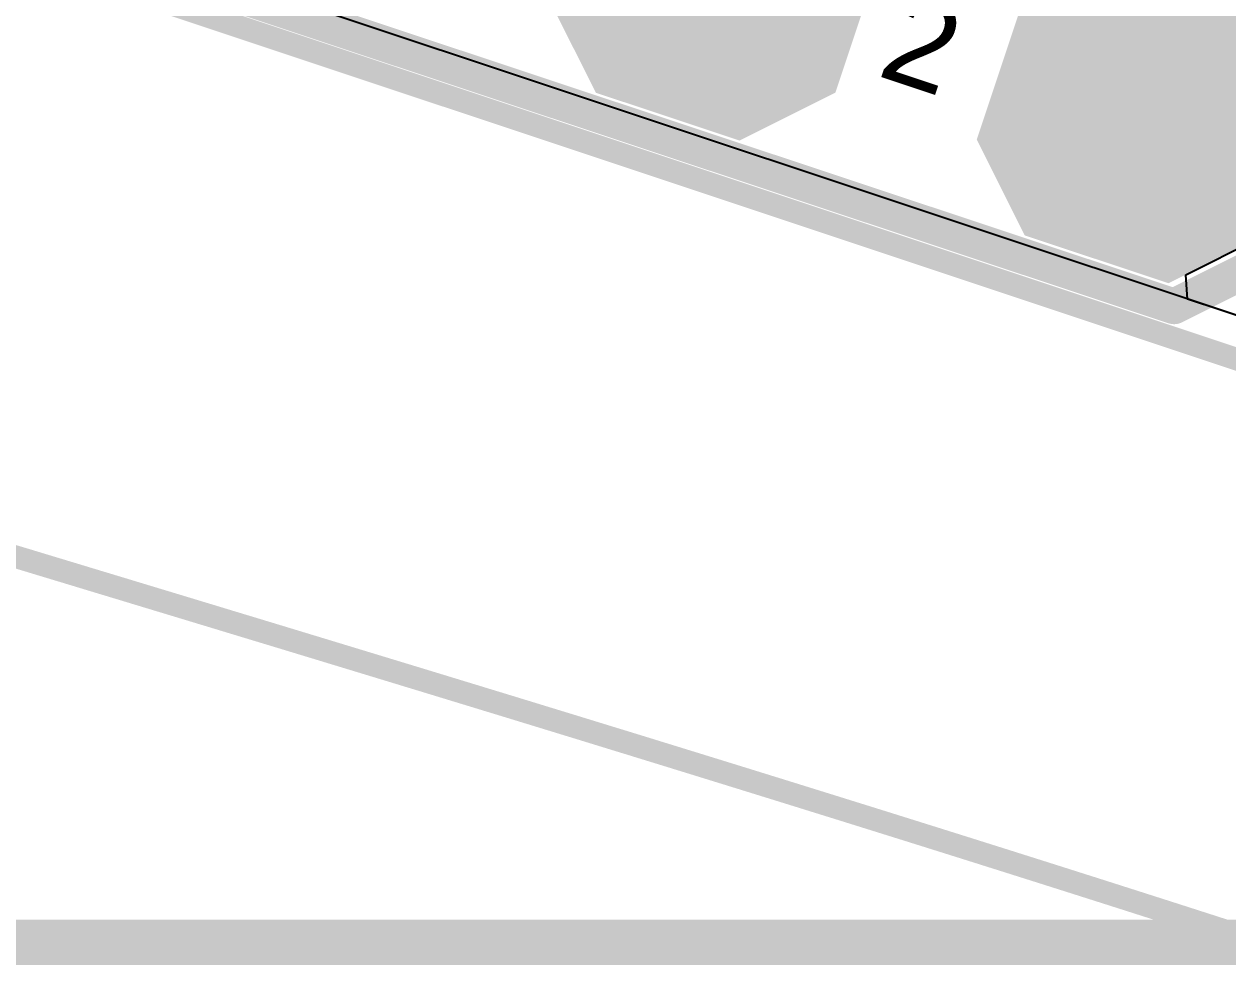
# Model space of a CAD drawing. Header units: millimetres. Extents: x -96 to 8, y -10 to 27.
# Drawn here: x -16.64 to -9.88, y -0.13 to 5.16 of the extents above; entities that cross this region are included whole.
import ezdxf

# ---------------------------------------------------------------- set-up
doc = ezdxf.new("R2010")
doc.units = ezdxf.units.MM
for name, color, linetype in [('BottomLayer', 5, 'Continuous'), ('Mechanical1', 6, 'Continuous'), ('Mechanical2', 216, 'Continuous'), ('TopLayer', 1, 'Continuous'), ('TopOverlay', 2, 'Continuous'), ('TopPaste', 8, 'Continuous'), ('TopSolder', 216, 'Continuous')]:
    doc.layers.add(name, color=color, linetype=linetype)
doc.styles.add('Arial', font='', dxfattribs={"height": 0.2})
doc.styles.get('Arial').set_extended_font_data('Arial')

# ---------------------------------------------------------------- blocks, each defined once
blk = doc.blocks.new('4_P___SMD_W____CON__4')
at = {"layer": 'TopLayer'}
for points in [[(5.455, 0.75), (4.705, 0.75), (4.33, 0.375), (4.33, -0.375), (4.705, -0.75), (5.455, -0.75), (5.83, -0.375), (5.83, 0.375)], [(7.995, 0.75), (7.245, 0.75), (6.87, 0.375), (6.87, -0.375), (7.245, -0.75), (7.995, -0.75), (8.37, -0.375), (8.37, 0.375)]]:
    blk.add_hatch(color=1, dxfattribs=at).paths.add_polyline_path(points)
at = {"layer": 'TopPaste'}
for points in [[(5.455, 0.75), (4.705, 0.75), (4.33, 0.375), (4.33, -0.375), (4.705, -0.75), (5.455, -0.75), (5.83, -0.375), (5.83, 0.375)], [(7.995, 0.75), (7.245, 0.75), (6.87, 0.375), (6.87, -0.375), (7.245, -0.75), (7.995, -0.75), (8.37, -0.375), (8.37, 0.375)]]:
    blk.add_hatch(color=8, dxfattribs=at).paths.add_polyline_path(points)
at = {"layer": 'TopSolder'}
for points in [[(5.5058, 0.8516), (4.6542, 0.8516), (4.2284, 0.4258), (4.2284, -0.4258), (4.6542, -0.8516), (5.5058, -0.8516), (5.9316, -0.4258), (5.9316, 0.4258)], [(8.0458, 0.8516), (7.1942, 0.8516), (6.7684, 0.4258), (6.7684, -0.4258), (7.1942, -0.8516), (8.0458, -0.8516), (8.4716, -0.4258), (8.4716, 0.4258)]]:
    blk.add_hatch(color=216, dxfattribs=at).paths.add_polyline_path(points)
at = {"layer": 'TopOverlay', "const_width": 0.2}
for points in [[(8.1165, -0.9652), (8.603, -0.4787)], [(-0.491, -0.9652), (8.1165, -0.9652)]]:
    blk.add_lwpolyline(points, dxfattribs=at)
at = {"layer": 'TopOverlay', "const_width": 0.1}
blk.add_lwpolyline([(8.0665, -0.9652, 1), (8.1665, -0.9652, 1)], format="xyb", close=True, dxfattribs=at)
blk.add_lwpolyline([(8.0665, -0.9652, 1), (8.1665, -0.9652, 1)], format="xyb", close=True, dxfattribs=at)

msp = doc.modelspace()

# ---------------------------------------------------------------- linework, layer by layer
at = {"layer": 'BottomLayer'}
msp.add_line((-0.357, 0.3645), (-26.797, 9.1779), dxfattribs=at)
at = {"layer": 'Mechanical1', "const_width": 0.254}
msp.add_lwpolyline([(-28.6004, 0), (-0.3175, 0)], dxfattribs=at)
at = {"layer": 'Mechanical2', "const_width": 0.127}
msp.add_lwpolyline([(-27, 9), (0, 0)], dxfattribs=at)
at = {"layer": 'TopLayer'}
for p, q in [((-10.1169, 3.7517), (-9.6747, 3.9731)), ((-10.1071, 3.6146), (-10.1169, 3.7517)), ((-0.357, 0.3645), (-10.1071, 3.6146))]:
    msp.add_line(p, q, dxfattribs=at)
at = {"layer": 'TopLayer', "const_width": 0.2032}
for points in [[(-9.997, 4.646), (-7.1973, 7.4457)], [(-10.3483, 4.646), (-9.997, 4.646)]]:
    msp.add_lwpolyline(points, dxfattribs=at)
at = {"layer": 'TopLayer', "const_width": 0.1016}
for points in [[(-10.3991, 4.646, 1), (-10.2975, 4.646, 1)], [(-10.0478, 4.646, 1), (-9.9462, 4.646, 1)], [(-10.0478, 4.646, 1), (-9.9462, 4.646, 1)]]:
    msp.add_lwpolyline(points, format="xyb", close=True, dxfattribs=at)
at = {"layer": 'TopOverlay', "const_width": 0.127}
for points in [[(-16.7444, 2.1828), (-16.6865, 2.1652)], [(-16.6865, 2.1652), (-16.6287, 2.1478)], [(-16.6287, 2.1478), (-16.571, 2.1303)], [(-16.571, 2.1303), (-16.5133, 2.1128)], [(-16.5133, 2.1128), (-16.4557, 2.0954)], [(-16.4557, 2.0954), (-16.3982, 2.078)], [(-16.3982, 2.078), (-16.3408, 2.0606)], [(-16.3408, 2.0606), (-16.2834, 2.0432)], [(-16.2834, 2.0432), (-16.2261, 2.0258)], [(-16.2261, 2.0258), (-16.1688, 2.0085)], [(-16.1688, 2.0085), (-16.1116, 1.9912)], [(-16.1116, 1.9912), (-16.0545, 1.9739)], [(-16.0545, 1.9739), (-15.9975, 1.9566)], [(-15.9975, 1.9566), (-15.9405, 1.9393)], [(-15.9405, 1.9393), (-15.8836, 1.9221)], [(-15.8836, 1.9221), (-15.8267, 1.9049)], [(-15.8267, 1.9049), (-15.77, 1.8877)], [(-15.77, 1.8877), (-15.7133, 1.8705)], [(-15.7133, 1.8705), (-15.6567, 1.8533)], [(-15.6567, 1.8533), (-15.6001, 1.8362)], [(-15.6001, 1.8362), (-15.5436, 1.819)], [(-15.5436, 1.819), (-15.4872, 1.8019)], [(-15.4872, 1.8019), (-15.4309, 1.7848)], [(-15.4309, 1.7848), (-15.3746, 1.7678)], [(-15.3746, 1.7678), (-15.3184, 1.7507)], [(-15.3184, 1.7507), (-15.2623, 1.7337)], [(-15.2623, 1.7337), (-15.2062, 1.7167)], [(-15.2062, 1.7167), (-15.1502, 1.6997)], [(-15.1502, 1.6997), (-15.0943, 1.6827)], [(-15.0943, 1.6827), (-15.0385, 1.6657)], [(-15.0385, 1.6657), (-14.9827, 1.6488)], [(-14.9827, 1.6488), (-14.927, 1.6318)], [(-14.927, 1.6318), (-14.8714, 1.6149)], [(-14.8714, 1.6149), (-14.8158, 1.598)], [(-14.8158, 1.598), (-14.7604, 1.5811)], [(-14.7604, 1.5811), (-14.705, 1.5643)], [(-14.705, 1.5643), (-14.6496, 1.5474)], [(-14.6496, 1.5474), (-14.5944, 1.5306)], [(-14.5944, 1.5306), (-14.5392, 1.5138)], [(-14.5392, 1.5138), (-14.4841, 1.497)], [(-14.4841, 1.497), (-14.4291, 1.4803)], [(-14.4291, 1.4803), (-14.3741, 1.4635)], [(-14.3741, 1.4635), (-14.3192, 1.4468)], [(-14.3192, 1.4468), (-14.2644, 1.43)], [(-14.2644, 1.43), (-14.2097, 1.4133)], [(-14.2097, 1.4133), (-14.155, 1.3966)], [(-14.155, 1.3966), (-14.1005, 1.38)], [(-14.1005, 1.38), (-14.046, 1.3633)], [(-14.046, 1.3633), (-13.9915, 1.3467)], [(-13.9915, 1.3467), (-13.9372, 1.3301)], [(-13.9372, 1.3301), (-13.8829, 1.3135)], [(-13.8829, 1.3135), (-13.8287, 1.2969)], [(-13.8287, 1.2969), (-13.7746, 1.2803)], [(-13.7746, 1.2803), (-13.7206, 1.2637)], [(-13.7206, 1.2637), (-13.6666, 1.2472)], [(-13.6666, 1.2472), (-13.6127, 1.2307)], [(-13.6127, 1.2307), (-13.5589, 1.2142)], [(-13.5589, 1.2142), (-13.5052, 1.1977)], [(-13.5052, 1.1977), (-13.4516, 1.1812)], [(-13.4516, 1.1812), (-13.398, 1.1647)], [(-13.398, 1.1647), (-13.3445, 1.1483)], [(-13.3445, 1.1483), (-13.2911, 1.1319)], [(-13.2911, 1.1319), (-13.2377, 1.1155)], [(-13.2377, 1.1155), (-13.1845, 1.0991)], [(-13.1845, 1.0991), (-13.1313, 1.0827)], [(-13.1313, 1.0827), (-13.0782, 1.0663)], [(-13.0782, 1.0663), (-13.0252, 1.05)], [(-13.0252, 1.05), (-12.9722, 1.0336)], [(-12.9722, 1.0336), (-12.9194, 1.0173)], [(-12.9194, 1.0173), (-12.8666, 1.001)], [(-12.8666, 1.001), (-12.8139, 0.9847)], [(-12.8139, 0.9847), (-12.7612, 0.9684)], [(-12.7612, 0.9684), (-12.7087, 0.9522)], [(-12.7087, 0.9522), (-12.6562, 0.9359)], [(-12.6562, 0.9359), (-12.6038, 0.9197)], [(-12.6038, 0.9197), (-12.5515, 0.9035)], [(-12.5515, 0.9035), (-12.4993, 0.8873)], [(-12.4993, 0.8873), (-12.4471, 0.8711)], [(-12.4471, 0.8711), (-12.3951, 0.855)], [(-12.3951, 0.855), (-12.3431, 0.8388)], [(-12.3431, 0.8388), (-12.2912, 0.8227)], [(-12.2912, 0.8227), (-12.2393, 0.8065)], [(-12.2393, 0.8065), (-12.1876, 0.7904)], [(-12.1876, 0.7904), (-12.1359, 0.7743)], [(-12.1359, 0.7743), (-12.0843, 0.7583)], [(-12.0843, 0.7583), (-12.0328, 0.7422)], [(-12.0328, 0.7422), (-11.9814, 0.7261)], [(-11.9814, 0.7261), (-11.93, 0.7101)], [(-11.93, 0.7101), (-11.8788, 0.6941)], [(-11.8788, 0.6941), (-11.8276, 0.6781)], [(-11.8276, 0.6781), (-11.7764, 0.6621)], [(-11.7764, 0.6621), (-11.7254, 0.6461)], [(-11.7254, 0.6461), (-11.6745, 0.6302)], [(-11.6745, 0.6302), (-11.6236, 0.6142)], [(-11.6236, 0.6142), (-11.5728, 0.5983)], [(-11.5728, 0.5983), (-11.5221, 0.5824)], [(-11.5221, 0.5824), (-11.4715, 0.5664)], [(-11.4715, 0.5664), (-11.4209, 0.5506)], [(-11.4209, 0.5506), (-11.3705, 0.5347)], [(-11.3705, 0.5347), (-11.3201, 0.5188)], [(-11.3201, 0.5188), (-11.2698, 0.503)], [(-11.2698, 0.503), (-11.2196, 0.4871)], [(-11.2196, 0.4871), (-11.1694, 0.4713)], [(-11.1694, 0.4713), (-11.1194, 0.4555)], [(-11.1194, 0.4555), (-11.0694, 0.4397)], [(-11.0694, 0.4397), (-11.0195, 0.4239)], [(-11.0195, 0.4239), (-10.9697, 0.4082)], [(-10.9697, 0.4082), (-10.9199, 0.3924)], [(-10.9199, 0.3924), (-10.8703, 0.3767)], [(-10.8703, 0.3767), (-10.8207, 0.3609)], [(-10.8207, 0.3609), (-10.7712, 0.3452)], [(-10.7712, 0.3452), (-10.7218, 0.3295)], [(-10.7218, 0.3295), (-10.6725, 0.3138)], [(-10.6725, 0.3138), (-10.6233, 0.2982)], [(-10.6233, 0.2982), (-10.5741, 0.2825)], [(-10.5741, 0.2825), (-10.476, 0.2512)], [(-10.476, 0.2512), (-10.3783, 0.22)], [(-10.3783, 0.22), (-10.2809, 0.1888)], [(-10.2809, 0.1888), (-10.1354, 0.1422)], [(-10.1354, 0.1422), (-9.9906, 0.0956)], [(-9.9906, 0.0956), (-9.8466, 0.0492)], [(-9.8466, 0.0492), (-9.7033, 0.0029)]]:
    msp.add_lwpolyline(points, dxfattribs=at)
at = {"layer": 'TopOverlay', "const_width": 0.0635}
for points in [[(-16.7183, 2.1652, 1), (-16.6548, 2.1652, 1)], [(-16.7183, 2.1652, 1), (-16.6548, 2.1652, 1)], [(-16.6605, 2.1478, 1), (-16.597, 2.1478, 1)], [(-16.6605, 2.1478, 1), (-16.597, 2.1478, 1)], [(-16.6028, 2.1303, 1), (-16.5393, 2.1303, 1)], [(-16.6028, 2.1303, 1), (-16.5393, 2.1303, 1)], [(-16.5451, 2.1128, 1), (-16.4816, 2.1128, 1)], [(-16.5451, 2.1128, 1), (-16.4816, 2.1128, 1)], [(-16.4875, 2.0954, 1), (-16.424, 2.0954, 1)], [(-16.4875, 2.0954, 1), (-16.424, 2.0954, 1)], [(-16.43, 2.078, 1), (-16.3665, 2.078, 1)], [(-16.43, 2.078, 1), (-16.3665, 2.078, 1)], [(-16.3725, 2.0606, 1), (-16.309, 2.0606, 1)], [(-16.3725, 2.0606, 1), (-16.309, 2.0606, 1)], [(-16.3151, 2.0432, 1), (-16.2516, 2.0432, 1)], [(-16.3151, 2.0432, 1), (-16.2516, 2.0432, 1)], [(-16.2578, 2.0258, 1), (-16.1943, 2.0258, 1)], [(-16.2578, 2.0258, 1), (-16.1943, 2.0258, 1)], [(-16.2006, 2.0085, 1), (-16.1371, 2.0085, 1)], [(-16.2006, 2.0085, 1), (-16.1371, 2.0085, 1)], [(-16.1434, 1.9912, 1), (-16.0799, 1.9912, 1)], [(-16.1434, 1.9912, 1), (-16.0799, 1.9912, 1)], [(-16.0863, 1.9739, 1), (-16.0228, 1.9739, 1)], [(-16.0863, 1.9739, 1), (-16.0228, 1.9739, 1)], [(-16.0292, 1.9566, 1), (-15.9657, 1.9566, 1)], [(-16.0292, 1.9566, 1), (-15.9657, 1.9566, 1)], [(-15.9722, 1.9393, 1), (-15.9087, 1.9393, 1)], [(-15.9722, 1.9393, 1), (-15.9087, 1.9393, 1)], [(-15.9153, 1.9221, 1), (-15.8518, 1.9221, 1)], [(-15.9153, 1.9221, 1), (-15.8518, 1.9221, 1)], [(-15.8585, 1.9049, 1), (-15.795, 1.9049, 1)], [(-15.8585, 1.9049, 1), (-15.795, 1.9049, 1)], [(-15.8017, 1.8877, 1), (-15.7382, 1.8877, 1)], [(-15.8017, 1.8877, 1), (-15.7382, 1.8877, 1)], [(-15.745, 1.8705, 1), (-15.6815, 1.8705, 1)], [(-15.745, 1.8705, 1), (-15.6815, 1.8705, 1)], [(-15.6884, 1.8533, 1), (-15.6249, 1.8533, 1)], [(-15.6884, 1.8533, 1), (-15.6249, 1.8533, 1)], [(-15.6318, 1.8362, 1), (-15.5683, 1.8362, 1)], [(-15.6318, 1.8362, 1), (-15.5683, 1.8362, 1)], [(-15.5754, 1.819, 1), (-15.5119, 1.819, 1)], [(-15.5754, 1.819, 1), (-15.5119, 1.819, 1)], [(-15.5189, 1.8019, 1), (-15.4554, 1.8019, 1)], [(-15.5189, 1.8019, 1), (-15.4554, 1.8019, 1)], [(-15.4626, 1.7848, 1), (-15.3991, 1.7848, 1)], [(-15.4626, 1.7848, 1), (-15.3991, 1.7848, 1)], [(-15.4063, 1.7678, 1), (-15.3428, 1.7678, 1)], [(-15.4063, 1.7678, 1), (-15.3428, 1.7678, 1)], [(-15.3501, 1.7507, 1), (-15.2866, 1.7507, 1)], [(-15.3501, 1.7507, 1), (-15.2866, 1.7507, 1)], [(-15.294, 1.7337, 1), (-15.2305, 1.7337, 1)], [(-15.294, 1.7337, 1), (-15.2305, 1.7337, 1)], [(-15.2379, 1.7167, 1), (-15.1744, 1.7167, 1)], [(-15.2379, 1.7167, 1), (-15.1744, 1.7167, 1)], [(-15.182, 1.6997, 1), (-15.1185, 1.6997, 1)], [(-15.182, 1.6997, 1), (-15.1185, 1.6997, 1)], [(-15.1261, 1.6827, 1), (-15.0626, 1.6827, 1)], [(-15.1261, 1.6827, 1), (-15.0626, 1.6827, 1)], [(-15.0702, 1.6657, 1), (-15.0067, 1.6657, 1)], [(-15.0702, 1.6657, 1), (-15.0067, 1.6657, 1)], [(-15.0144, 1.6488, 1), (-14.9509, 1.6488, 1)], [(-15.0144, 1.6488, 1), (-14.9509, 1.6488, 1)], [(-14.9587, 1.6318, 1), (-14.8952, 1.6318, 1)], [(-14.9587, 1.6318, 1), (-14.8952, 1.6318, 1)], [(-14.9031, 1.6149, 1), (-14.8396, 1.6149, 1)], [(-14.9031, 1.6149, 1), (-14.8396, 1.6149, 1)], [(-14.8476, 1.598, 1), (-14.7841, 1.598, 1)], [(-14.8476, 1.598, 1), (-14.7841, 1.598, 1)], [(-14.7921, 1.5811, 1), (-14.7286, 1.5811, 1)], [(-14.7921, 1.5811, 1), (-14.7286, 1.5811, 1)], [(-14.7367, 1.5643, 1), (-14.6732, 1.5643, 1)], [(-14.7367, 1.5643, 1), (-14.6732, 1.5643, 1)], [(-14.6814, 1.5474, 1), (-14.6179, 1.5474, 1)], [(-14.6814, 1.5474, 1), (-14.6179, 1.5474, 1)], [(-14.6261, 1.5306, 1), (-14.5626, 1.5306, 1)], [(-14.6261, 1.5306, 1), (-14.5626, 1.5306, 1)], [(-14.5709, 1.5138, 1), (-14.5074, 1.5138, 1)], [(-14.5709, 1.5138, 1), (-14.5074, 1.5138, 1)], [(-14.5158, 1.497, 1), (-14.4523, 1.497, 1)], [(-14.5158, 1.497, 1), (-14.4523, 1.497, 1)], [(-14.4608, 1.4803, 1), (-14.3973, 1.4803, 1)], [(-14.4608, 1.4803, 1), (-14.3973, 1.4803, 1)], [(-14.4059, 1.4635, 1), (-14.3424, 1.4635, 1)], [(-14.4059, 1.4635, 1), (-14.3424, 1.4635, 1)], [(-14.351, 1.4468, 1), (-14.2875, 1.4468, 1)], [(-14.351, 1.4468, 1), (-14.2875, 1.4468, 1)], [(-14.2962, 1.43, 1), (-14.2327, 1.43, 1)], [(-14.2962, 1.43, 1), (-14.2327, 1.43, 1)], [(-14.2414, 1.4133, 1), (-14.1779, 1.4133, 1)], [(-14.2414, 1.4133, 1), (-14.1779, 1.4133, 1)], [(-14.1868, 1.3966, 1), (-14.1233, 1.3966, 1)], [(-14.1868, 1.3966, 1), (-14.1233, 1.3966, 1)], [(-14.1322, 1.38, 1), (-14.0687, 1.38, 1)], [(-14.1322, 1.38, 1), (-14.0687, 1.38, 1)], [(-14.0777, 1.3633, 1), (-14.0142, 1.3633, 1)], [(-14.0777, 1.3633, 1), (-14.0142, 1.3633, 1)], [(-14.0233, 1.3467, 1), (-13.9598, 1.3467, 1)], [(-14.0233, 1.3467, 1), (-13.9598, 1.3467, 1)], [(-13.969, 1.3301, 1), (-13.9055, 1.3301, 1)], [(-13.969, 1.3301, 1), (-13.9055, 1.3301, 1)], [(-13.9147, 1.3135, 1), (-13.8512, 1.3135, 1)], [(-13.9147, 1.3135, 1), (-13.8512, 1.3135, 1)], [(-13.8605, 1.2969, 1), (-13.797, 1.2969, 1)], [(-13.8605, 1.2969, 1), (-13.797, 1.2969, 1)], [(-13.8064, 1.2803, 1), (-13.7429, 1.2803, 1)], [(-13.8064, 1.2803, 1), (-13.7429, 1.2803, 1)], [(-13.7523, 1.2637, 1), (-13.6888, 1.2637, 1)], [(-13.7523, 1.2637, 1), (-13.6888, 1.2637, 1)], [(-13.6984, 1.2472, 1), (-13.6349, 1.2472, 1)], [(-13.6984, 1.2472, 1), (-13.6349, 1.2472, 1)], [(-13.6445, 1.2307, 1), (-13.581, 1.2307, 1)], [(-13.6445, 1.2307, 1), (-13.581, 1.2307, 1)], [(-13.5907, 1.2142, 1), (-13.5272, 1.2142, 1)], [(-13.5907, 1.2142, 1), (-13.5272, 1.2142, 1)], [(-13.537, 1.1977, 1), (-13.4735, 1.1977, 1)], [(-13.537, 1.1977, 1), (-13.4735, 1.1977, 1)], [(-13.4833, 1.1812, 1), (-13.4198, 1.1812, 1)], [(-13.4833, 1.1812, 1), (-13.4198, 1.1812, 1)], [(-13.4297, 1.1647, 1), (-13.3662, 1.1647, 1)], [(-13.4297, 1.1647, 1), (-13.3662, 1.1647, 1)], [(-13.3762, 1.1483, 1), (-13.3127, 1.1483, 1)], [(-13.3762, 1.1483, 1), (-13.3127, 1.1483, 1)], [(-13.3228, 1.1319, 1), (-13.2593, 1.1319, 1)], [(-13.3228, 1.1319, 1), (-13.2593, 1.1319, 1)], [(-13.2695, 1.1155, 1), (-13.206, 1.1155, 1)], [(-13.2695, 1.1155, 1), (-13.206, 1.1155, 1)], [(-13.2162, 1.0991, 1), (-13.1527, 1.0991, 1)], [(-13.2162, 1.0991, 1), (-13.1527, 1.0991, 1)], [(-13.163, 1.0827, 1), (-13.0995, 1.0827, 1)], [(-13.163, 1.0827, 1), (-13.0995, 1.0827, 1)], [(-13.1099, 1.0663, 1), (-13.0464, 1.0663, 1)], [(-13.1099, 1.0663, 1), (-13.0464, 1.0663, 1)], [(-13.0569, 1.05, 1), (-12.9934, 1.05, 1)], [(-13.0569, 1.05, 1), (-12.9934, 1.05, 1)], [(-13.004, 1.0336, 1), (-12.9405, 1.0336, 1)], [(-13.004, 1.0336, 1), (-12.9405, 1.0336, 1)], [(-12.9511, 1.0173, 1), (-12.8876, 1.0173, 1)], [(-12.9511, 1.0173, 1), (-12.8876, 1.0173, 1)], [(-12.8983, 1.001, 1), (-12.8348, 1.001, 1)], [(-12.8983, 1.001, 1), (-12.8348, 1.001, 1)], [(-12.8456, 0.9847, 1), (-12.7821, 0.9847, 1)], [(-12.8456, 0.9847, 1), (-12.7821, 0.9847, 1)], [(-12.793, 0.9684, 1), (-12.7295, 0.9684, 1)], [(-12.793, 0.9684, 1), (-12.7295, 0.9684, 1)], [(-12.7404, 0.9522, 1), (-12.6769, 0.9522, 1)], [(-12.7404, 0.9522, 1), (-12.6769, 0.9522, 1)], [(-12.688, 0.9359, 1), (-12.6245, 0.9359, 1)], [(-12.688, 0.9359, 1), (-12.6245, 0.9359, 1)], [(-12.6356, 0.9197, 1), (-12.5721, 0.9197, 1)], [(-12.6356, 0.9197, 1), (-12.5721, 0.9197, 1)], [(-12.5833, 0.9035, 1), (-12.5198, 0.9035, 1)], [(-12.5833, 0.9035, 1), (-12.5198, 0.9035, 1)], [(-12.531, 0.8873, 1), (-12.4675, 0.8873, 1)], [(-12.531, 0.8873, 1), (-12.4675, 0.8873, 1)], [(-12.4789, 0.8711, 1), (-12.4154, 0.8711, 1)], [(-12.4789, 0.8711, 1), (-12.4154, 0.8711, 1)], [(-12.4268, 0.855, 1), (-12.3633, 0.855, 1)], [(-12.4268, 0.855, 1), (-12.3633, 0.855, 1)], [(-12.3748, 0.8388, 1), (-12.3113, 0.8388, 1)], [(-12.3748, 0.8388, 1), (-12.3113, 0.8388, 1)], [(-12.3229, 0.8227, 1), (-12.2594, 0.8227, 1)], [(-12.3229, 0.8227, 1), (-12.2594, 0.8227, 1)], [(-12.2711, 0.8065, 1), (-12.2076, 0.8065, 1)], [(-12.2711, 0.8065, 1), (-12.2076, 0.8065, 1)], [(-12.2193, 0.7904, 1), (-12.1558, 0.7904, 1)], [(-12.2193, 0.7904, 1), (-12.1558, 0.7904, 1)], [(-12.1677, 0.7743, 1), (-12.1042, 0.7743, 1)], [(-12.1677, 0.7743, 1), (-12.1042, 0.7743, 1)], [(-12.1161, 0.7583, 1), (-12.0526, 0.7583, 1)], [(-12.1161, 0.7583, 1), (-12.0526, 0.7583, 1)], [(-12.0646, 0.7422, 1), (-12.0011, 0.7422, 1)], [(-12.0646, 0.7422, 1), (-12.0011, 0.7422, 1)], [(-12.0131, 0.7261, 1), (-11.9496, 0.7261, 1)], [(-12.0131, 0.7261, 1), (-11.9496, 0.7261, 1)], [(-11.9618, 0.7101, 1), (-11.8983, 0.7101, 1)], [(-11.9618, 0.7101, 1), (-11.8983, 0.7101, 1)], [(-11.9105, 0.6941, 1), (-11.847, 0.6941, 1)], [(-11.9105, 0.6941, 1), (-11.847, 0.6941, 1)], [(-11.8593, 0.6781, 1), (-11.7958, 0.6781, 1)], [(-11.8593, 0.6781, 1), (-11.7958, 0.6781, 1)], [(-11.8082, 0.6621, 1), (-11.7447, 0.6621, 1)], [(-11.8082, 0.6621, 1), (-11.7447, 0.6621, 1)], [(-11.7572, 0.6461, 1), (-11.6937, 0.6461, 1)], [(-11.7572, 0.6461, 1), (-11.6937, 0.6461, 1)], [(-11.7062, 0.6302, 1), (-11.6427, 0.6302, 1)], [(-11.7062, 0.6302, 1), (-11.6427, 0.6302, 1)], [(-11.6553, 0.6142, 1), (-11.5918, 0.6142, 1)], [(-11.6553, 0.6142, 1), (-11.5918, 0.6142, 1)], [(-11.6046, 0.5983, 1), (-11.5411, 0.5983, 1)], [(-11.6046, 0.5983, 1), (-11.5411, 0.5983, 1)], [(-11.5539, 0.5824, 1), (-11.4904, 0.5824, 1)], [(-11.5539, 0.5824, 1), (-11.4904, 0.5824, 1)], [(-11.5032, 0.5664, 1), (-11.4397, 0.5664, 1)], [(-11.5032, 0.5664, 1), (-11.4397, 0.5664, 1)], [(-11.4527, 0.5506, 1), (-11.3892, 0.5506, 1)], [(-11.4527, 0.5506, 1), (-11.3892, 0.5506, 1)], [(-11.4022, 0.5347, 1), (-11.3387, 0.5347, 1)], [(-11.4022, 0.5347, 1), (-11.3387, 0.5347, 1)], [(-11.3518, 0.5188, 1), (-11.2883, 0.5188, 1)], [(-11.3518, 0.5188, 1), (-11.2883, 0.5188, 1)], [(-11.3015, 0.503, 1), (-11.238, 0.503, 1)], [(-11.3015, 0.503, 1), (-11.238, 0.503, 1)], [(-11.2513, 0.4871, 1), (-11.1878, 0.4871, 1)], [(-11.2513, 0.4871, 1), (-11.1878, 0.4871, 1)], [(-11.2012, 0.4713, 1), (-11.1377, 0.4713, 1)], [(-11.2012, 0.4713, 1), (-11.1377, 0.4713, 1)], [(-11.1511, 0.4555, 1), (-11.0876, 0.4555, 1)], [(-11.1511, 0.4555, 1), (-11.0876, 0.4555, 1)], [(-11.1011, 0.4397, 1), (-11.0376, 0.4397, 1)], [(-11.1011, 0.4397, 1), (-11.0376, 0.4397, 1)], [(-11.0512, 0.4239, 1), (-10.9877, 0.4239, 1)], [(-11.0512, 0.4239, 1), (-10.9877, 0.4239, 1)], [(-11.0014, 0.4082, 1), (-10.9379, 0.4082, 1)], [(-11.0014, 0.4082, 1), (-10.9379, 0.4082, 1)], [(-10.9517, 0.3924, 1), (-10.8882, 0.3924, 1)], [(-10.9517, 0.3924, 1), (-10.8882, 0.3924, 1)], [(-10.902, 0.3767, 1), (-10.8385, 0.3767, 1)], [(-10.902, 0.3767, 1), (-10.8385, 0.3767, 1)], [(-10.8525, 0.3609, 1), (-10.789, 0.3609, 1)], [(-10.8525, 0.3609, 1), (-10.789, 0.3609, 1)], [(-10.803, 0.3452, 1), (-10.7395, 0.3452, 1)], [(-10.803, 0.3452, 1), (-10.7395, 0.3452, 1)], [(-10.7536, 0.3295, 1), (-10.6901, 0.3295, 1)], [(-10.7536, 0.3295, 1), (-10.6901, 0.3295, 1)], [(-10.7042, 0.3138, 1), (-10.6407, 0.3138, 1)], [(-10.7042, 0.3138, 1), (-10.6407, 0.3138, 1)], [(-10.655, 0.2982, 1), (-10.5915, 0.2982, 1)], [(-10.655, 0.2982, 1), (-10.5915, 0.2982, 1)], [(-10.6058, 0.2825, 1), (-10.5423, 0.2825, 1)], [(-10.6058, 0.2825, 1), (-10.5423, 0.2825, 1)], [(-10.5078, 0.2512, 1), (-10.4443, 0.2512, 1)], [(-10.5078, 0.2512, 1), (-10.4443, 0.2512, 1)], [(-10.41, 0.22, 1), (-10.3465, 0.22, 1)], [(-10.41, 0.22, 1), (-10.3465, 0.22, 1)], [(-10.3126, 0.1888, 1), (-10.2491, 0.1888, 1)], [(-10.3126, 0.1888, 1), (-10.2491, 0.1888, 1)], [(-10.1671, 0.1422, 1), (-10.1036, 0.1422, 1)], [(-10.1671, 0.1422, 1), (-10.1036, 0.1422, 1)], [(-10.0223, 0.0956, 1), (-9.9588, 0.0956, 1)], [(-10.0223, 0.0956, 1), (-9.9588, 0.0956, 1)], [(-9.8783, 0.0492, 1), (-9.8148, 0.0492, 1)], [(-9.8783, 0.0492, 1), (-9.8148, 0.0492, 1)]]:
    msp.add_lwpolyline(points, format="xyb", close=True, dxfattribs=at)

# ---------------------------------------------------------------- block references
at = {"rotation": 341.6}
msp.add_blockref('4_P___SMD_W____CON__4', (-17.5788, 7.0512), dxfattribs=at)

# ---------------------------------------------------------------- texts
at = {"layer": 'TopOverlay', "style": 'Arial'}
msp.add_text('2', height=0.5, rotation=341.6, dxfattribs=at).set_placement((-11.8606, 4.8732))

doc.saveas('drawing.dxf')
